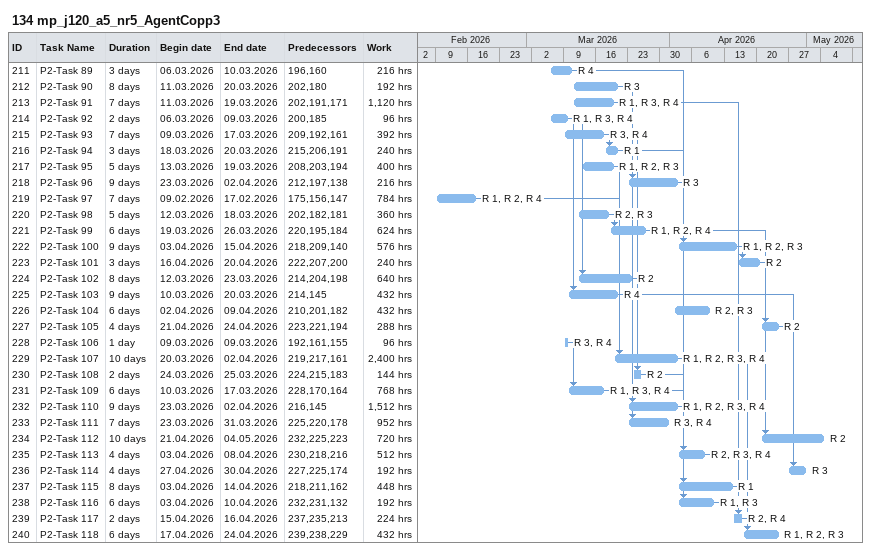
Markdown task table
134 mp_j120_a5_nr5_AgentCopp3

| ID | Task | Duration | Start | Finish | Predecessors | Resources | Work (h) |
|---|---|---|---|---|---|---|---|
| 211 | P2-Task 89 | 3d | 2026-03-06 | 2026-03-10 | 196, 160 | R 4 | 216 |
| 212 | P2-Task 90 | 8d | 2026-03-11 | 2026-03-20 | 202, 180 | R 3 | 192 |
| 213 | P2-Task 91 | 7d | 2026-03-11 | 2026-03-19 | 202, 191, 171 | R 1, R 3, R 4 | 1120 |
| 214 | P2-Task 92 | 2d | 2026-03-06 | 2026-03-09 | 200, 185 | R 1, R 3, R 4 | 96 |
| 215 | P2-Task 93 | 7d | 2026-03-09 | 2026-03-17 | 209, 192, 161 | R 3, R 4 | 392 |
| 216 | P2-Task 94 | 3d | 2026-03-18 | 2026-03-20 | 215, 206, 191 | R 1 | 240 |
| 217 | P2-Task 95 | 5d | 2026-03-13 | 2026-03-19 | 208, 203, 194 | R 1, R 2, R 3 | 400 |
| 218 | P2-Task 96 | 9d | 2026-03-23 | 2026-04-02 | 212, 197, 138 | R 3 | 216 |
| 219 | P2-Task 97 | 7d | 2026-02-09 | 2026-02-17 | 175, 156, 147 | R 1, R 2, R 4 | 784 |
| 220 | P2-Task 98 | 5d | 2026-03-12 | 2026-03-18 | 202, 182, 181 | R 2, R 3 | 360 |
| 221 | P2-Task 99 | 6d | 2026-03-19 | 2026-03-26 | 220, 195, 184 | R 1, R 2, R 4 | 624 |
| 222 | P2-Task 100 | 9d | 2026-04-03 | 2026-04-15 | 218, 209, 140 | R 1, R 2, R 3 | 576 |
| 223 | P2-Task 101 | 3d | 2026-04-16 | 2026-04-20 | 222, 207, 200 | R 2 | 240 |
| 224 | P2-Task 102 | 8d | 2026-03-12 | 2026-03-23 | 214, 204, 198 | R 2 | 640 |
| 225 | P2-Task 103 | 9d | 2026-03-10 | 2026-03-20 | 214, 145 | R 4 | 432 |
| 226 | P2-Task 104 | 6d | 2026-04-02 | 2026-04-09 | 210, 201, 182 | R 2, R 3 | 432 |
| 227 | P2-Task 105 | 4d | 2026-04-21 | 2026-04-24 | 223, 221, 194 | R 2 | 288 |
| 228 | P2-Task 106 | 1d | 2026-03-09 | 2026-03-09 | 192, 161, 155 | R 3, R 4 | 96 |
| 229 | P2-Task 107 | 10d | 2026-03-20 | 2026-04-02 | 219, 217, 161 | R 1, R 2, R 3, R 4 | 2400 |
| 230 | P2-Task 108 | 2d | 2026-03-24 | 2026-03-25 | 224, 215, 183 | R 2 | 144 |
| 231 | P2-Task 109 | 6d | 2026-03-10 | 2026-03-17 | 228, 170, 164 | R 1, R 3, R 4 | 768 |
| 232 | P2-Task 110 | 9d | 2026-03-23 | 2026-04-02 | 216, 145 | R 1, R 2, R 3, R 4 | 1512 |
| 233 | P2-Task 111 | 7d | 2026-03-23 | 2026-03-31 | 225, 220, 178 | R 3, R 4 | 952 |
| 234 | P2-Task 112 | 10d | 2026-04-21 | 2026-05-04 | 232, 225, 223 | R 2 | 720 |
| 235 | P2-Task 113 | 4d | 2026-04-03 | 2026-04-08 | 230, 218, 216 | R 2, R 3, R 4 | 512 |
| 236 | P2-Task 114 | 4d | 2026-04-27 | 2026-04-30 | 227, 225, 174 | R 3 | 192 |
| 237 | P2-Task 115 | 8d | 2026-04-03 | 2026-04-14 | 218, 211, 162 | R 1 | 448 |
| 238 | P2-Task 116 | 6d | 2026-04-03 | 2026-04-10 | 232, 231, 132 | R 1, R 3 | 192 |
| 239 | P2-Task 117 | 2d | 2026-04-15 | 2026-04-16 | 237, 235, 213 | R 2, R 4 | 224 |
| 240 | P2-Task 118 | 6d | 2026-04-17 | 2026-04-24 | 239, 238, 229 | R 1, R 2, R 3 | 432 |
